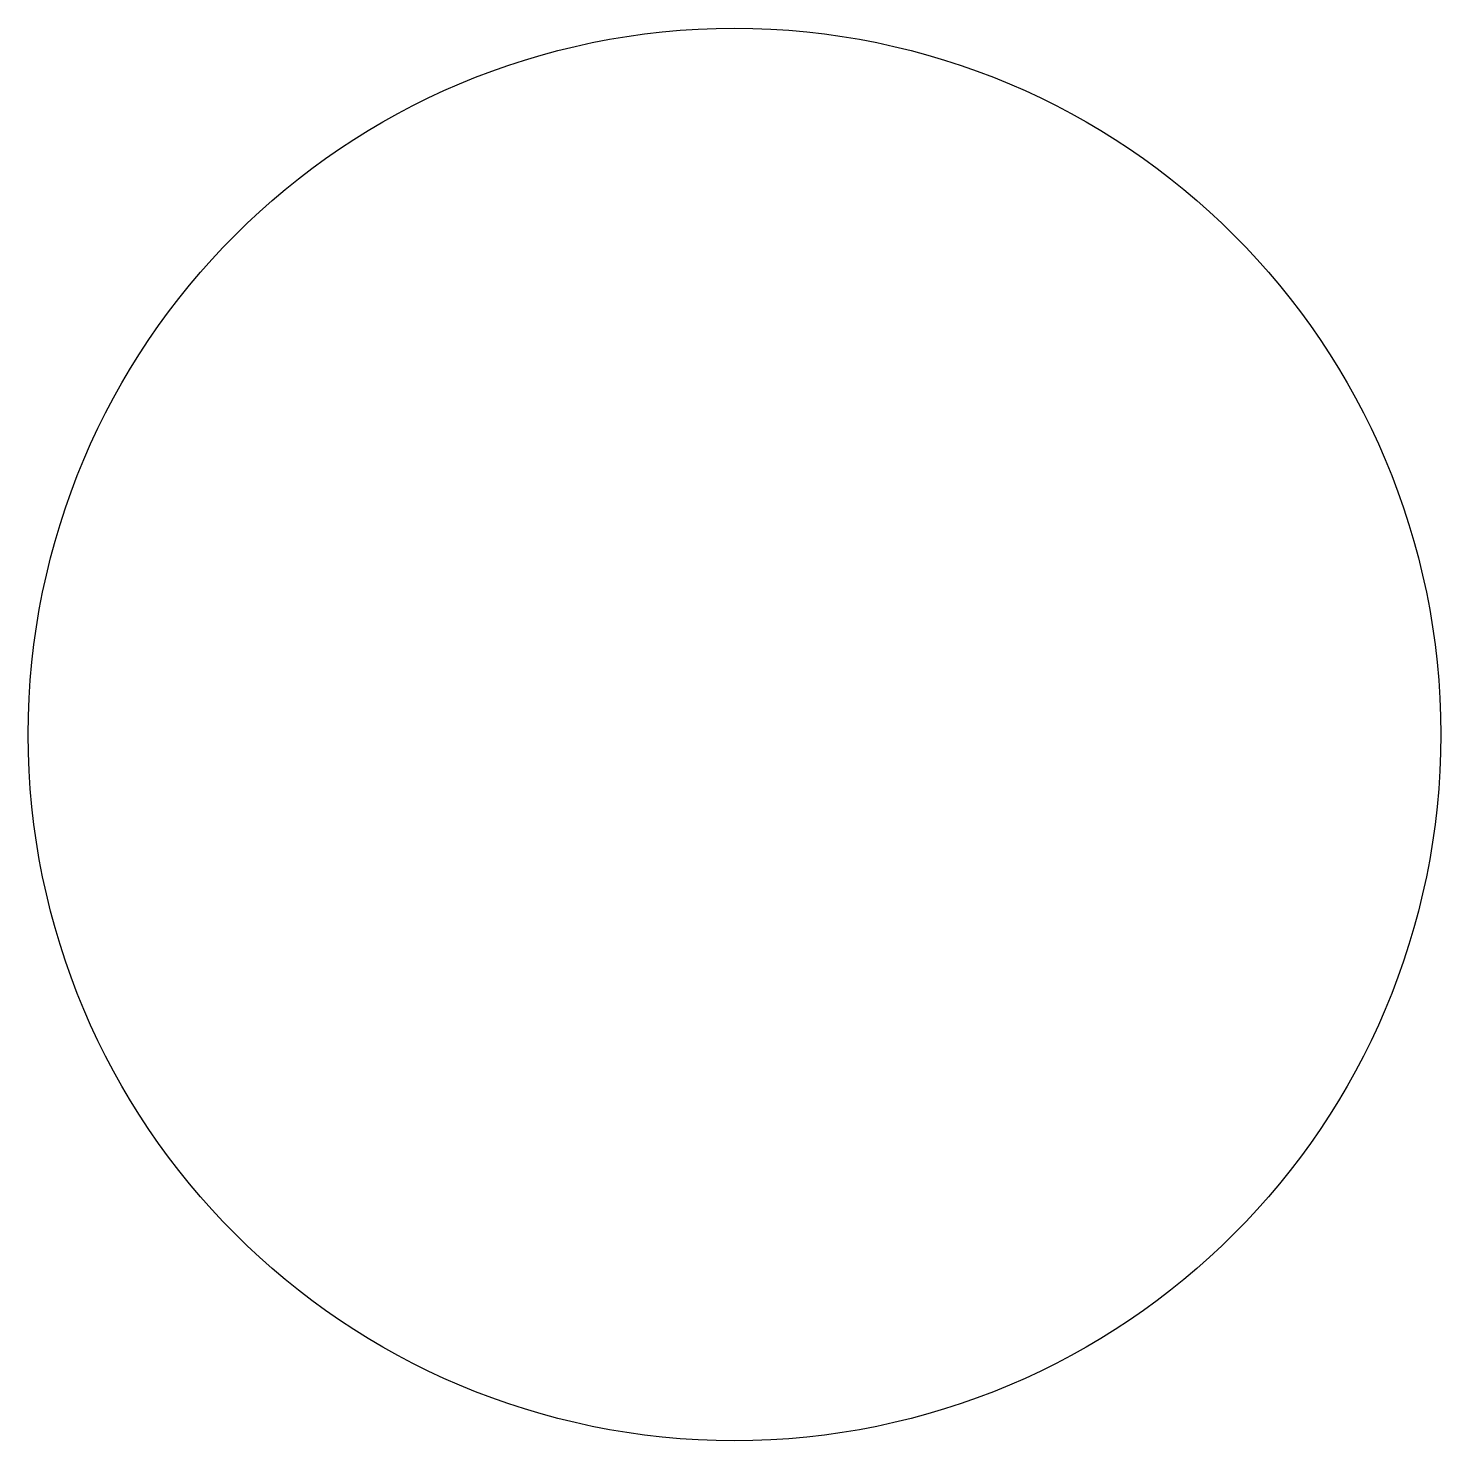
# Model space of a CAD drawing. Extents: x 304 to 404, y 154 to 254.
import ezdxf

# ---------------------------------------------------------------- set-up
doc = ezdxf.new("R2010")
doc.units = 0
doc.layers.add('Layer_0', color=7, linetype='CONTINUOUS')

msp = doc.modelspace()

# ---------------------------------------------------------------- linework, layer by layer
at = {"layer": 'Layer_0', "color": 7}
msp.add_circle((354.23999, 203.60759), 50, dxfattribs=at)

doc.saveas('drawing.dxf')
